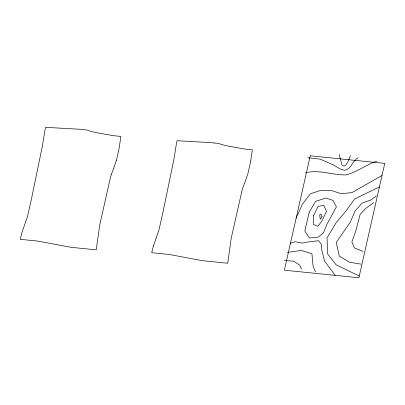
<?xml version="1.0" encoding="UTF-8"?>
<svg xmlns="http://www.w3.org/2000/svg" width="405" height="405" viewBox="0 0 405 405"><rect width="100%" height="100%" fill="white"/><g stroke="black" fill="none" stroke-linecap="round" stroke-linejoin="round"><path stroke-width="0.61" d="M231.027 239.765L231.169 238.798A7.751 2.116 -84.2 0 1 231.442 237.264L241.957 190.801A9.791 2.673 -84.2 0 0 242.048 190.37L242.752 188.057M230.936 240.413L227.904 261.858A8.1 2.212 -84.2 0 1 227.661 263.24L203.487 260.774A15.916 6.227 12.7 0 1 200.764 260.369L170.556 254.72A9.948 3.893 12.7 0 0 167.842 254.33L151.733 252.705L153.338 246.159A14.018 3.827 -84.2 0 0 153.424 245.926A20.078 5.483 -84.2 0 0 153.551 245.562M250.761 160.593L252.366 149.815L246.949 149.268A20.331 7.958 12.7 0 1 244.215 148.924A42.196 16.514 12.7 0 1 241.446 148.463L227.585 145.977A13.132 5.138 12.7 0 1 224.841 145.349L222.132 144.6A15.83 6.196 12.7 0 1 219.475 143.76L218.816 143.552A3.756 1.468 12.7 0 0 217.819 143.329L216.807 143.213A25.905 10.135 12.7 0 1 214.093 142.985M250.735 160.755L250.644 161.367A7.7 2.101 -84.2 0 1 250.391 162.734L248.128 172.743A7.229 1.974 -84.2 0 1 247.759 174.084L247.126 175.917M100.319 222.315L110.474 177.42A9.791 2.673 -84.2 0 0 110.565 176.99L111.269 174.671M100.253 222.603L99.959 223.884A7.751 2.116 -84.2 0 0 99.686 225.413L96.42 248.473A8.1 2.212 -84.2 0 1 96.177 249.86L72.004 247.394A15.916 6.227 12.7 0 1 69.28 246.989L39.072 241.334A9.948 3.893 12.7 0 0 36.359 240.95L20.25 239.325L21.855 232.779A14.018 3.827 -84.2 0 0 21.941 232.541A20.078 5.483 -84.2 0 0 22.072 232.181L27.282 217.156A7.33 2 -84.2 0 0 27.656 215.835L31.433 199.098A19.43 5.204 -84.1 0 0 31.59 198.379L42.363 146.149A6.723 1.838 -84.2 0 0 42.444 145.684L45.046 129.661A21.045 5.746 -84.2 0 0 45.147 129.236L45.598 127.231A32.481 12.712 12.7 0 0 48.291 127.479L72.009 128.831A24.568 9.614 12.7 0 0 74.621 128.952A24.619 9.634 12.7 0 1 77.213 129.073A36.941 14.458 12.7 0 1 79.896 129.311L82.61 129.6A25.905 10.135 12.7 0 0 85.323 129.828L86.336 129.944A3.756 1.468 12.7 0 1 87.333 130.167L87.991 130.38A15.83 6.196 12.7 0 0 90.649 131.22L93.358 131.969A13.132 5.138 12.7 0 0 96.101 132.597L109.963 135.078A42.196 16.514 12.7 0 0 112.732 135.543A20.331 7.958 12.7 0 0 115.466 135.888L120.882 136.429L119.161 147.987A7.7 2.101 -84.2 0 1 118.908 149.349L116.645 159.357A7.229 1.974 -84.2 0 1 116.281 160.704M116.275 160.699L113.415 169.042A19.455 5.311 -84.2 0 1 113.197 169.639L111.314 174.555M156.036 238.53L158.76 230.536A7.33 2 -84.2 0 0 159.14 229.215L162.916 212.483A19.45 5.209 -84.1 0 0 163.073 211.759L173.846 159.529A6.723 1.838 -84.2 0 0 173.927 159.069L176.529 143.046A21.045 5.746 -84.2 0 0 176.631 142.616L177.081 140.616A32.481 12.712 12.7 0 0 179.774 140.864L203.492 142.211A24.568 9.614 12.7 0 0 206.105 142.332A24.619 9.634 12.7 0 1 208.696 142.454A36.941 14.458 12.7 0 1 211.38 142.692L214.088 142.985M245.238 181.445L247.004 176.286M155.996 238.656L155.697 239.512M245.111 181.815L244.898 182.422A19.455 5.311 -84.2 0 1 244.681 183.019L242.843 187.819M153.551 245.562L155.611 239.755M296.141 218.168L302.474 203.998L310.407 193.808L320.892 190.33L332.211 190.75L341.238 193.722L351.965 192.613L382.026 175.441M350.421 155.682L348.31 161.038L346.523 164.086L345.622 165.311L344.204 166.05L342.043 165.24L339.147 154.533M358.147 157.874C352.416 160.648 351.312 169.174 344.756 170.297L341.187 169.493L333.163 164.86L320.223 159.145L307.719 157.727M376.356 195.888L370.828 200.019L362.004 203.082L355.013 211.172L350.376 221.991L336.185 242.549L339.35 256.218L349.561 262.243L360.926 264.126M373.795 202.586L365.675 208.504L360.121 214.392L355.555 231.822L351.874 241.861L354.279 247.825L362.774 251.328M379.434 186.902L354.577 199.037L346.351 210.519L336.064 222.821L327.027 237.887L327.62 253.935L336.115 264.774L359.275 276.043M376.696 161.165C366.014 164.779 356.992 172.069 346.012 174.909C332.343 175.188 318.862 169.214 305.345 172.844M290.466 243.258L295.199 241.689L302.226 243.137L308.119 241.977L318.573 240.691L321.342 244.347L321.848 250.411L324.592 261.103L335.178 275.354M287.358 252.391L301.249 250.432L311.921 253.717L313.055 266.009L315.505 271.947M284.472 260.521L293.711 261.169L299.69 265.148L301.502 269.117M313.475 215.744L313.242 224.375L317.809 226.304L321.762 221.282L326.511 211.349L323.798 205.355L318.092 206.388L313.475 215.744M310.245 155.803L284.376 270.186L358.886 277.769L384.75 163.387L310.245 155.803M309.228 212.169L304.828 230.936L309.329 237.993L318.279 237.143L323.479 232.834L326.734 224.659L336.388 206.864L333.011 200.364L325.873 198.025L315.576 201.376L309.228 212.169M322.066 216.781L320.259 219.237L319.672 214.923L320.968 214.027L322.066 216.781"/></g></svg>
